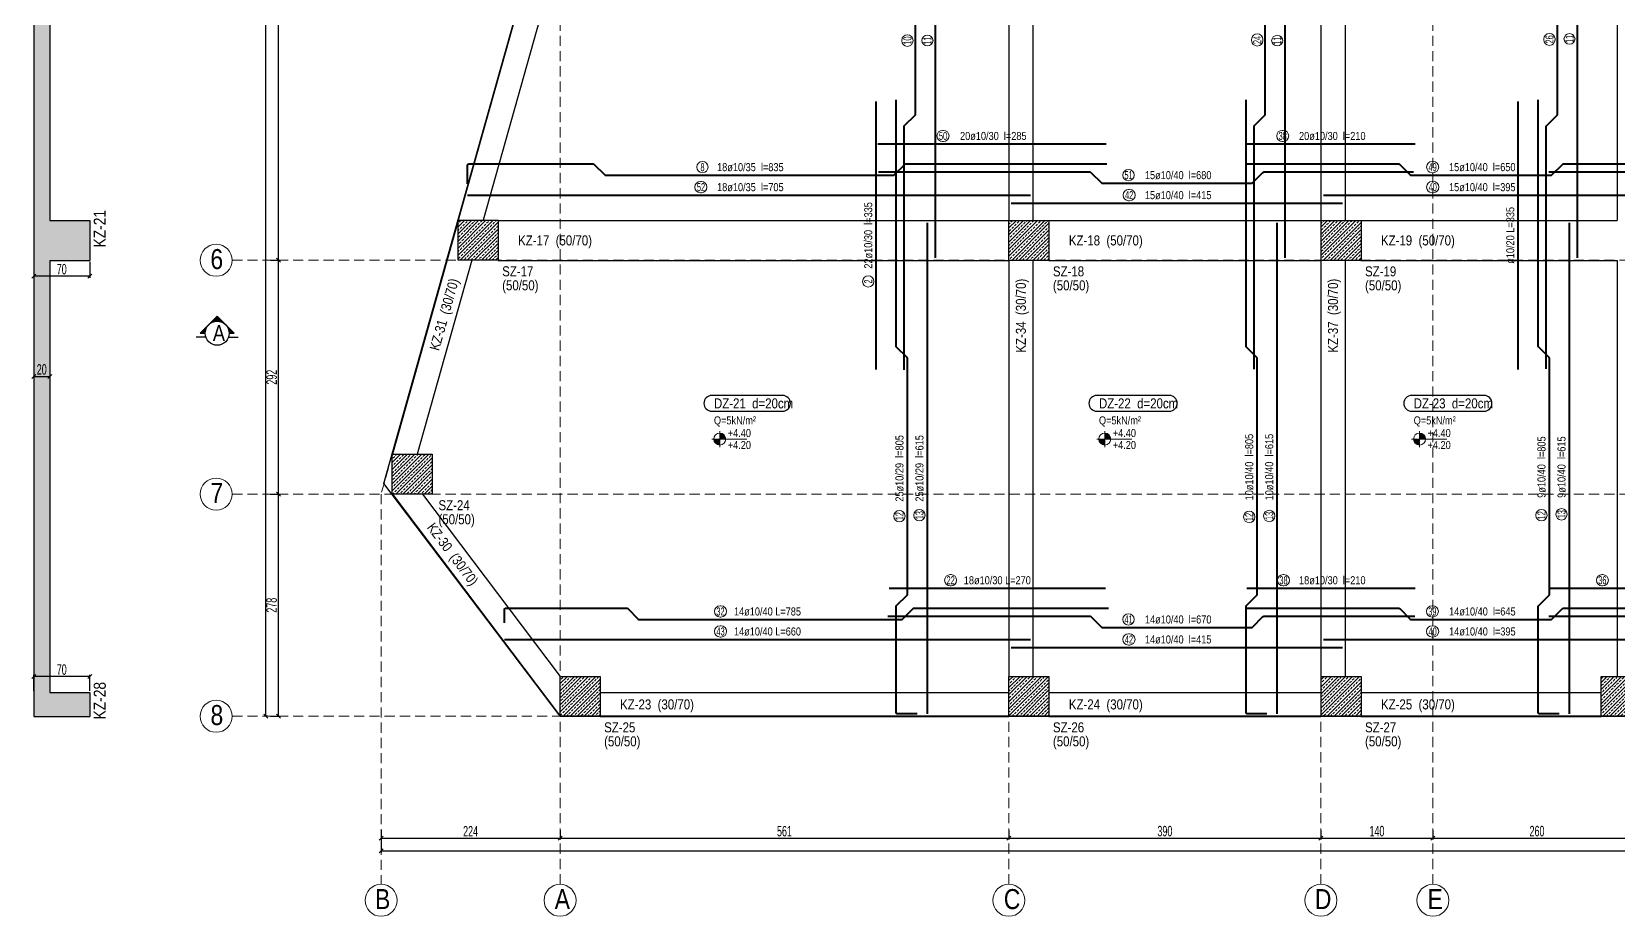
# Model space of a CAD drawing. Header units: millimetres. Extents: x 1419 to 5989, y 611 to 3292.
# Drawn here: x 1452 to 3435, y 614 to 1720 of the extents above; entities that cross this region are included whole.
import ezdxf
from ezdxf.enums import TextEntityAlignment as Align

# ---------------------------------------------------------------- set-up
doc = ezdxf.new("R2010")
doc.units = ezdxf.units.MM
doc.linetypes.add('DASHED', pattern=[19.05, 12.7, -6.35])
for name, color, linetype, lineweight in [('AKS BALONU (BEYKENT)', 7, 'Continuous', 20), ('AKS CIZGISI (BEYKENT)', 252, 'DASHED', 20), ('AKS NO (BEYKENT)', 3, 'Continuous', 20), ('AKS OLCU (BEYKENT)', 200, 'Continuous', 20), ('DONATI (BEYKENT)', 4, 'Continuous', 40), ('DONATI YAZISI (BEYKENT)', 3, 'Continuous', 20), ('DOSEME ISMI (BEYKENT)', 9, 'Continuous', 20), ('DOSEME PAFTA (BEYKENT)', 3, 'Continuous', 20), ('DOSEME SINIRI (BEYKENT)', 2, 'Continuous', 30), ('KESIT (BEYKENT)', 151, 'Continuous', 25), ('KESIT ISMI (BEYKENT)', 6, 'Continuous', 20), ('KIRIS (BEYKENT)', 2, 'Continuous', 30), ('KIRIS ISMI (BEYKENT)', 40, 'Continuous', 20), ('KOLON (BEYKENT)', 3, 'Continuous', 30), ('KOLON ISMI (BEYKENT)', 91, 'Continuous', 20), ('KOT CIZGI (BEYKENT)', 120, 'Continuous', 20), ('KOT YAZI (BEYKENT)', 7, 'Continuous', 20), ('OLCU (BEYKENT)', 14, 'Continuous', 20), ('POZ BALON (BEYKENT)', 14, 'Continuous', 20), ('POZ NO (BEYKENT)', 2, 'Continuous', 20), ('TARAMA (BEYKENT)', 252, 'Continuous', 20), ('YAZI (BEYKENT)', 140, 'Continuous', 20)]:
    doc.layers.add(name, color=color, linetype=linetype, lineweight=lineweight)
doc.styles.add('DONATI YAZISI (BEYKENT)', font='')
doc.styles.add('DSMOLC-50', font='Bahnschrift Light Condensed', dxfattribs={"width": 0.75, "height": 13})
doc.styles.add('KOT (BEYKENT)', font='')
doc.styles.add('YAZI (BEYKENT)', font='')
doc.styles.get('DONATI YAZISI (BEYKENT)').set_extended_font_data('Bahnschrift Light Condensed')
doc.styles.get('KOT (BEYKENT)').set_extended_font_data('Bahnschrift Light Condensed')
doc.styles.get('YAZI (BEYKENT)').set_extended_font_data('Bahnschrift Light Condensed')
doc.dimstyles.new('DSMOLC-50', dxfattribs={"dimtxt": 13, "dimasz": 5, "dimexe": 2, "dimexo": 2, "dimgap": 2, "dimtad": 1, "dimdec": 0, "dimzin": 12, "dimdsep": 46, "dimtxsty": 'DSMOLC-50', "dimblk": 'OBLIQUE', "dimcen": 0, "dimclrt": 7, "dimadec": 0, "dimazin": 0, "dimtfac": 1, "dimtdec": 0, "dimtix": 1, "dimtmove": 2, "dimatfit": 3, "dimfxl": 1, "dimtzin": 0, "dimarcsym": 0})
pattern_1 = [(45, (242.883, -823.3184), (-4.419417, 4.419417), []), (45, (247.302, -823.3184), (-4.419417, 4.419417), [3.125, -1.5625])]

# ---------------------------------------------------------------- blocks, each defined once
blk = doc.blocks.new('_Oblique')
at = {"color": 0, "linetype": 'ByBlock', "lineweight": -2}
blk.add_line((-0.5, -0.5), (0.5, 0.5), dxfattribs=at)
blk = doc.blocks.new('*D81')
at = {"layer": 'AKS OLCU (BEYKENT)', "color": 0, "lineweight": -2, "transparency": 16777216}
for p, q in [((1888.7, 721.8), (1888.7, 709.8)), ((2112.3, 721.8), (2112.3, 709.8)), ((1888.7, 711.8), (2112.3, 711.8))]:
    blk.add_line(p, q, dxfattribs=at)
at = {"layer": 'DEFPOINTS', "color": 0, "transparency": 16777216}
for p in [(1888.7, 723.8), (2112.3, 723.8), (2112.3, 711.8)]:
    blk.add_point(p, dxfattribs=at)
at = {"layer": 'AKS OLCU (BEYKENT)', "color": 0, "lineweight": -2, "transparency": 16777216, "xscale": 5, "yscale": 5, "zscale": 5, "rotation": 180}
blk.add_blockref('_Oblique', (1888.7, 711.8), dxfattribs=at)
at = {"layer": 'AKS OLCU (BEYKENT)', "color": 0, "lineweight": -2, "transparency": 16777216, "xscale": 5, "yscale": 5, "zscale": 5}
blk.add_blockref('_Oblique', (2112.3, 711.8), dxfattribs=at)
at = {"layer": 'AKS OLCU (BEYKENT)', "color": 7, "transparency": 16777216, "insert": (2000.5, 720.3), "char_height": 13, "attachment_point": 5, "style": 'DSMOLC-50'}
blk.add_mtext('224', dxfattribs=at)
blk = doc.blocks.new('*D82')
at = {"layer": 'AKS OLCU (BEYKENT)', "color": 0, "lineweight": -2, "transparency": 16777216}
for p, q in [((2112.3, 721.8), (2112.3, 709.8)), ((2673.1, 721.8), (2673.1, 709.8)), ((2112.3, 711.8), (2673.1, 711.8))]:
    blk.add_line(p, q, dxfattribs=at)
at = {"layer": 'DEFPOINTS', "color": 0, "transparency": 16777216}
for p in [(2112.3, 723.8), (2673.1, 723.8), (2673.1, 711.8)]:
    blk.add_point(p, dxfattribs=at)
at = {"layer": 'AKS OLCU (BEYKENT)', "color": 0, "lineweight": -2, "transparency": 16777216, "xscale": 5, "yscale": 5, "zscale": 5, "rotation": 180}
blk.add_blockref('_Oblique', (2112.3, 711.8), dxfattribs=at)
at = {"layer": 'AKS OLCU (BEYKENT)', "color": 0, "lineweight": -2, "transparency": 16777216, "xscale": 5, "yscale": 5, "zscale": 5}
blk.add_blockref('_Oblique', (2673.1, 711.8), dxfattribs=at)
at = {"layer": 'AKS OLCU (BEYKENT)', "color": 7, "transparency": 16777216, "insert": (2392.7, 720.3), "char_height": 13, "attachment_point": 5, "style": 'DSMOLC-50'}
blk.add_mtext('561', dxfattribs=at)
blk = doc.blocks.new('*D83')
at = {"layer": 'AKS OLCU (BEYKENT)', "color": 0, "lineweight": -2, "transparency": 16777216}
for p, q in [((2673.1, 721.8), (2673.1, 709.8)), ((3063.1, 721.8), (3063.1, 709.8)), ((2673.1, 711.8), (3063.1, 711.8))]:
    blk.add_line(p, q, dxfattribs=at)
at = {"layer": 'DEFPOINTS', "color": 0, "transparency": 16777216}
for p in [(2673.1, 723.8), (3063.1, 723.8), (3063.1, 711.8)]:
    blk.add_point(p, dxfattribs=at)
at = {"layer": 'AKS OLCU (BEYKENT)', "color": 0, "lineweight": -2, "transparency": 16777216, "xscale": 5, "yscale": 5, "zscale": 5, "rotation": 180}
blk.add_blockref('_Oblique', (2673.1, 711.8), dxfattribs=at)
at = {"layer": 'AKS OLCU (BEYKENT)', "color": 0, "lineweight": -2, "transparency": 16777216, "xscale": 5, "yscale": 5, "zscale": 5}
blk.add_blockref('_Oblique', (3063.1, 711.8), dxfattribs=at)
at = {"layer": 'AKS OLCU (BEYKENT)', "color": 7, "transparency": 16777216, "insert": (2868.1, 720.4), "char_height": 13, "attachment_point": 5, "style": 'DSMOLC-50'}
blk.add_mtext('390', dxfattribs=at)
blk = doc.blocks.new('*D84')
at = {"layer": 'AKS OLCU (BEYKENT)', "color": 0, "lineweight": -2, "transparency": 16777216}
for p, q in [((3063.1, 721.8), (3063.1, 709.8)), ((3203.1, 721.8), (3203.1, 709.8)), ((3063.1, 711.8), (3203.1, 711.8))]:
    blk.add_line(p, q, dxfattribs=at)
at = {"layer": 'DEFPOINTS', "color": 0, "transparency": 16777216}
for p in [(3063.1, 723.8), (3203.1, 723.8), (3203.1, 711.8)]:
    blk.add_point(p, dxfattribs=at)
at = {"layer": 'AKS OLCU (BEYKENT)', "color": 0, "lineweight": -2, "transparency": 16777216, "xscale": 5, "yscale": 5, "zscale": 5, "rotation": 180}
blk.add_blockref('_Oblique', (3063.1, 711.8), dxfattribs=at)
at = {"layer": 'AKS OLCU (BEYKENT)', "color": 0, "lineweight": -2, "transparency": 16777216, "xscale": 5, "yscale": 5, "zscale": 5}
blk.add_blockref('_Oblique', (3203.1, 711.8), dxfattribs=at)
at = {"layer": 'AKS OLCU (BEYKENT)', "color": 7, "transparency": 16777216, "insert": (3133.1, 720.4), "char_height": 13, "attachment_point": 5, "style": 'DSMOLC-50'}
blk.add_mtext('140', dxfattribs=at)
blk = doc.blocks.new('*D85')
at = {"layer": 'AKS OLCU (BEYKENT)', "color": 0, "lineweight": -2, "transparency": 16777216}
for p, q in [((3203.1, 721.8), (3203.1, 709.8)), ((3463.1, 721.8), (3463.1, 709.8)), ((3203.1, 711.8), (3463.1, 711.8))]:
    blk.add_line(p, q, dxfattribs=at)
at = {"layer": 'DEFPOINTS', "color": 0, "transparency": 16777216}
for p in [(3203.1, 723.8), (3463.1, 723.8), (3463.1, 711.8)]:
    blk.add_point(p, dxfattribs=at)
at = {"layer": 'AKS OLCU (BEYKENT)', "color": 0, "lineweight": -2, "transparency": 16777216, "xscale": 5, "yscale": 5, "zscale": 5, "rotation": 180}
blk.add_blockref('_Oblique', (3203.1, 711.8), dxfattribs=at)
at = {"layer": 'AKS OLCU (BEYKENT)', "color": 0, "lineweight": -2, "transparency": 16777216, "xscale": 5, "yscale": 5, "zscale": 5}
blk.add_blockref('_Oblique', (3463.1, 711.8), dxfattribs=at)
at = {"layer": 'AKS OLCU (BEYKENT)', "color": 7, "transparency": 16777216, "insert": (3333.1, 720.4), "char_height": 13, "attachment_point": 5, "style": 'DSMOLC-50'}
blk.add_mtext('260', dxfattribs=at)
blk = doc.blocks.new('*D91')
at = {"layer": 'AKS OLCU (BEYKENT)', "color": 0, "lineweight": -2, "transparency": 16777216}
for p, q in [((1888.7, 721.8), (1888.7, 693.8)), ((5373.2, 721.8), (5373.2, 693.8)), ((1888.7, 695.8), (5373.2, 695.8))]:
    blk.add_line(p, q, dxfattribs=at)
at = {"layer": 'DEFPOINTS', "color": 0, "transparency": 16777216}
for p in [(1888.7, 723.8), (5373.2, 723.8), (5373.2, 695.8)]:
    blk.add_point(p, dxfattribs=at)
at = {"layer": 'AKS OLCU (BEYKENT)', "color": 0, "lineweight": -2, "transparency": 16777216, "xscale": 5, "yscale": 5, "zscale": 5, "rotation": 180}
blk.add_blockref('_Oblique', (1888.7, 695.8), dxfattribs=at)
at = {"layer": 'AKS OLCU (BEYKENT)', "color": 0, "lineweight": -2, "transparency": 16777216, "xscale": 5, "yscale": 5, "zscale": 5}
blk.add_blockref('_Oblique', (5373.2, 695.8), dxfattribs=at)
at = {"layer": 'AKS OLCU (BEYKENT)', "color": 7, "transparency": 16777216, "insert": (3630.9, 704.4), "char_height": 13, "attachment_point": 5, "style": 'DSMOLC-50'}
blk.add_mtext('3485', dxfattribs=at)
blk = doc.blocks.new('*D92')
at = {"layer": 'AKS OLCU (BEYKENT)', "color": 0, "lineweight": -2, "transparency": 16777216}
for p, q in [((1750.6, 1141.7), (1762.6, 1141.7)), ((1760.6, 864), (1760.6, 1141.7)), ((1750.6, 864), (1762.6, 864))]:
    blk.add_line(p, q, dxfattribs=at)
at = {"layer": 'DEFPOINTS', "color": 0, "transparency": 16777216}
for p in [(1748.6, 1141.7), (1760.6, 1141.7), (1748.6, 864)]:
    blk.add_point(p, dxfattribs=at)
at = {"layer": 'AKS OLCU (BEYKENT)', "color": 0, "lineweight": -2, "transparency": 16777216, "xscale": 5, "yscale": 5, "zscale": 5}
for p, rotation in [((1760.6, 1141.7), 90), ((1760.6, 864), 270)]:
    blk.add_blockref('_Oblique', p, dxfattribs=dict(at, rotation=rotation))
at = {"layer": 'AKS OLCU (BEYKENT)', "color": 7, "transparency": 16777216, "insert": (1751.9, 1002.8), "char_height": 13, "attachment_point": 5, "rotation": 90, "style": 'DSMOLC-50'}
blk.add_mtext('278', dxfattribs=at)
blk = doc.blocks.new('*D93')
at = {"layer": 'AKS OLCU (BEYKENT)', "color": 0, "lineweight": -2, "transparency": 16777216}
for p, q in [((1750.6, 1433.9), (1762.6, 1433.9)), ((1760.6, 1141.7), (1760.6, 1433.9)), ((1750.6, 1141.7), (1762.6, 1141.7))]:
    blk.add_line(p, q, dxfattribs=at)
at = {"layer": 'DEFPOINTS', "color": 0, "transparency": 16777216}
for p in [(1748.6, 1433.9), (1760.6, 1433.9), (1748.6, 1141.7)]:
    blk.add_point(p, dxfattribs=at)
at = {"layer": 'AKS OLCU (BEYKENT)', "color": 0, "lineweight": -2, "transparency": 16777216, "xscale": 5, "yscale": 5, "zscale": 5}
for p, rotation in [((1760.6, 1433.9), 90), ((1760.6, 1141.7), 270)]:
    blk.add_blockref('_Oblique', p, dxfattribs=dict(at, rotation=rotation))
at = {"layer": 'AKS OLCU (BEYKENT)', "color": 7, "transparency": 16777216, "insert": (1752, 1287.8), "char_height": 13, "attachment_point": 5, "rotation": 90, "style": 'DSMOLC-50'}
blk.add_mtext('292', dxfattribs=at)
blk = doc.blocks.new('*D94')
at = {"layer": 'AKS OLCU (BEYKENT)', "color": 0, "lineweight": -2, "transparency": 16777216}
for p, q in [((1750.6, 2073.8), (1762.6, 2073.8)), ((1760.6, 1433.9), (1760.6, 2073.8)), ((1750.6, 1433.9), (1762.6, 1433.9))]:
    blk.add_line(p, q, dxfattribs=at)
at = {"layer": 'DEFPOINTS', "color": 0, "transparency": 16777216}
for p in [(1748.6, 2073.8), (1760.6, 2073.8), (1748.6, 1433.9)]:
    blk.add_point(p, dxfattribs=at)
at = {"layer": 'AKS OLCU (BEYKENT)', "color": 0, "lineweight": -2, "transparency": 16777216, "xscale": 5, "yscale": 5, "zscale": 5}
for p, rotation in [((1760.6, 2073.8), 90), ((1760.6, 1433.9), 270)]:
    blk.add_blockref('_Oblique', p, dxfattribs=dict(at, rotation=rotation))
at = {"layer": 'AKS OLCU (BEYKENT)', "color": 7, "transparency": 16777216, "insert": (1751.9, 1753.9), "char_height": 13, "attachment_point": 5, "rotation": 90, "style": 'DSMOLC-50'}
blk.add_mtext('640', dxfattribs=at)
blk = doc.blocks.new('*D99')
at = {"layer": 'AKS OLCU (BEYKENT)', "color": 0, "lineweight": -2, "transparency": 16777216}
for p, q in [((1746.6, 2773.6), (1742.6, 2773.6)), ((1744.6, 864), (1744.6, 2773.6)), ((1746.6, 864), (1742.6, 864))]:
    blk.add_line(p, q, dxfattribs=at)
at = {"layer": 'DEFPOINTS', "color": 0, "transparency": 16777216}
for p in [(1744.6, 2773.6), (1748.6, 2773.6), (1748.6, 864)]:
    blk.add_point(p, dxfattribs=at)
at = {"layer": 'AKS OLCU (BEYKENT)', "color": 0, "lineweight": -2, "transparency": 16777216, "xscale": 5, "yscale": 5, "zscale": 5}
for p, rotation in [((1744.6, 2773.6), 90), ((1744.6, 864), 270)]:
    blk.add_blockref('_Oblique', p, dxfattribs=dict(at, rotation=rotation))
at = {"layer": 'AKS OLCU (BEYKENT)', "color": 7, "transparency": 16777216, "insert": (1735.9, 1818.8), "char_height": 13, "attachment_point": 5, "rotation": 90, "style": 'DSMOLC-50'}
blk.add_mtext('1910', dxfattribs=at)
blk = doc.blocks.new('*D107')
at = {"layer": 'DEFPOINTS', "color": 0, "transparency": 16777216}
for p in [(1454.6, 1433.8), (1524.6, 1433.8), (1454.6, 1414)]:
    blk.add_point(p, dxfattribs=at)
at = {"layer": 'OLCU (BEYKENT)', "color": 0, "lineweight": -2, "transparency": 16777216}
for p, q in [((1454.6, 1431.8), (1454.6, 1412)), ((1524.6, 1431.8), (1524.6, 1412)), ((1524.6, 1414), (1454.6, 1414))]:
    blk.add_line(p, q, dxfattribs=at)
at = {"layer": 'OLCU (BEYKENT)', "color": 0, "lineweight": -2, "transparency": 16777216, "xscale": 5, "yscale": 5, "zscale": 5, "rotation": 180}
blk.add_blockref('_Oblique', (1454.6, 1414), dxfattribs=at)
at = {"layer": 'OLCU (BEYKENT)', "color": 0, "lineweight": -2, "transparency": 16777216, "xscale": 5, "yscale": 5, "zscale": 5}
blk.add_blockref('_Oblique', (1524.6, 1414), dxfattribs=at)
at = {"layer": 'OLCU (BEYKENT)', "color": 7, "lineweight": -3, "transparency": 16777216, "insert": (1489.6, 1422.7), "char_height": 13, "attachment_point": 5, "style": 'DSMOLC-50'}
blk.add_mtext('70', dxfattribs=at)
blk = doc.blocks.new('*D108')
at = {"layer": 'DEFPOINTS', "color": 0, "transparency": 16777216}
for p in [(1454.6, 1308.3), (1474.6, 1308.3), (1474.6, 1288.8)]:
    blk.add_point(p, dxfattribs=at)
at = {"layer": 'OLCU (BEYKENT)', "color": 0, "lineweight": -2, "transparency": 16777216}
for p, q in [((1454.6, 1306.3), (1454.6, 1286.8)), ((1454.6, 1288.8), (1474.6, 1288.8)), ((1474.6, 1306.3), (1474.6, 1286.8))]:
    blk.add_line(p, q, dxfattribs=at)
at = {"layer": 'OLCU (BEYKENT)', "color": 0, "lineweight": -2, "transparency": 16777216, "xscale": 5, "yscale": 5, "zscale": 5, "rotation": 180}
blk.add_blockref('_Oblique', (1454.6, 1288.8), dxfattribs=at)
at = {"layer": 'OLCU (BEYKENT)', "color": 0, "lineweight": -2, "transparency": 16777216, "xscale": 5, "yscale": 5, "zscale": 5}
blk.add_blockref('_Oblique', (1474.6, 1288.8), dxfattribs=at)
at = {"layer": 'OLCU (BEYKENT)', "color": 7, "lineweight": -3, "transparency": 16777216, "insert": (1464.6, 1297.4), "char_height": 13, "attachment_point": 5, "style": 'DSMOLC-50'}
blk.add_mtext('20', dxfattribs=at)
blk = doc.blocks.new('*D109')
at = {"layer": 'DEFPOINTS', "color": 0, "transparency": 16777216}
for p in [(1454.6, 913.6), (1454.6, 893.9), (1524.6, 893.9)]:
    blk.add_point(p, dxfattribs=at)
at = {"layer": 'OLCU (BEYKENT)', "color": 0, "lineweight": -2, "transparency": 16777216}
for p, q in [((1454.6, 895.9), (1454.6, 915.6)), ((1524.6, 913.6), (1454.6, 913.6)), ((1524.6, 895.9), (1524.6, 915.6))]:
    blk.add_line(p, q, dxfattribs=at)
at = {"layer": 'OLCU (BEYKENT)', "color": 0, "lineweight": -2, "transparency": 16777216, "xscale": 5, "yscale": 5, "zscale": 5, "rotation": 180}
blk.add_blockref('_Oblique', (1454.6, 913.6), dxfattribs=at)
at = {"layer": 'OLCU (BEYKENT)', "color": 0, "lineweight": -2, "transparency": 16777216, "xscale": 5, "yscale": 5, "zscale": 5}
blk.add_blockref('_Oblique', (1524.6, 913.6), dxfattribs=at)
at = {"layer": 'OLCU (BEYKENT)', "color": 7, "lineweight": -3, "transparency": 16777216, "insert": (1489.6, 922.3), "char_height": 13, "attachment_point": 5, "style": 'DSMOLC-50'}
blk.add_mtext('70', dxfattribs=at)

msp = doc.modelspace()

# ---------------------------------------------------------------- hatches: boundary and pattern name
at = {"layer": 'KESIT (BEYKENT)', "lineweight": -3}
h = msp.add_hatch(color=256, dxfattribs=at)
h.dxf.hatch_style = 1
h.paths.add_polyline_path([(1668.9, 1342.7, -0.198912), (1673.3, 1353.3), (1662.7, 1342.7)])
h = msp.add_hatch(color=256, dxfattribs=at)
h.dxf.hatch_style = 1
h.paths.add_polyline_path([(1694.5, 1353.3), (1683.9, 1364), (1673.3, 1353.3, -0.198912), (1683.9, 1357.7, -0.198912)])
h = msp.add_hatch(color=256, dxfattribs=at)
h.dxf.hatch_style = 1
h.paths.add_polyline_path([(1705.1, 1342.7), (1694.5, 1353.3, -0.198912), (1698.9, 1342.7)])
at = {"layer": 'KOT CIZGI (BEYKENT)'}
h = msp.add_hatch(color=256, dxfattribs=at)
h.dxf.hatch_style = 1
h.paths.add_polyline_path([(2311.9, 1210.5), (2304.4, 1210.5, 0.414214), (2311.9, 1203)])
h = msp.add_hatch(color=256, dxfattribs=at)
h.dxf.hatch_style = 1
h.paths.add_polyline_path([(2311.9, 1218), (2311.9, 1210.5), (2319.4, 1210.5, 0.414214)])
h = msp.add_hatch(color=256, dxfattribs=at)
h.dxf.hatch_style = 1
h.paths.add_polyline_path([(2793, 1210.5), (2785.5, 1210.5, 0.414214), (2793, 1203)])
h = msp.add_hatch(color=256, dxfattribs=at)
h.dxf.hatch_style = 1
h.paths.add_polyline_path([(2793, 1218), (2793, 1210.5), (2800.5, 1210.5, 0.414214)])
h = msp.add_hatch(color=256, dxfattribs=at)
h.dxf.hatch_style = 1
h.paths.add_polyline_path([(3186.3, 1210.5), (3178.8, 1210.5, 0.414214), (3186.3, 1203)])
h = msp.add_hatch(color=256, dxfattribs=at)
h.dxf.hatch_style = 1
h.paths.add_polyline_path([(3186.3, 1218), (3186.3, 1210.5), (3193.8, 1210.5, 0.414214)])
at = {"layer": 'TARAMA (BEYKENT)', "lineweight": -3}
h = msp.add_hatch(dxfattribs=at)
h.set_pattern_fill('ANSI33', color=256)
h.set_pattern_definition([(45, (292.076, -823.3184), (-4.490128, 4.490128), []), (45, (296.566, -823.3184), (-4.490128, 4.490128), [3.175, -1.5875])])
h.paths.add_polyline_path([(1524.6, 893.9), (1474.6, 893.9), (1474.6, 1433.8), (1524.6, 1433.8), (1524.6, 1483.8), (1474.6, 1483.8), (1474.6, 2073.8), (1524.6, 2073.8), (1524.6, 2103.8), (1474.6, 2103.8), (1474.6, 2743.5), (1524.6, 2743.5), (1524.6, 2773.5), (1454.6, 2773.5), (1454.6, 2073.8), (1454.6, 1483.8), (1454.6, 863.9), (1524.6, 863.9)])
at = {"layer": 'TARAMA (BEYKENT)'}
h = msp.add_hatch(dxfattribs=at)
h.set_pattern_fill('ANSI33', color=256, style=0, pattern_type=0)
h.set_pattern_definition(pattern_1)
h.paths.add_polyline_path([(1985, 1483.9), (2035, 1483.9), (2035, 1433.9), (1985, 1433.9)], flags=0)
h = msp.add_hatch(dxfattribs=at)
h.set_pattern_fill('ANSI33', color=256, style=0, pattern_type=0)
h.set_pattern_definition(pattern_1)
h.paths.add_polyline_path([(2673.2, 1483.8), (2723.2, 1483.8), (2723.2, 1433.8), (2673.2, 1433.8)], flags=0)
h = msp.add_hatch(dxfattribs=at)
h.set_pattern_fill('ANSI33', color=256, style=0, pattern_type=0)
h.set_pattern_definition(pattern_1)
h.paths.add_polyline_path([(3063.2, 1483.8), (3113.2, 1483.8), (3113.2, 1433.8), (3063.2, 1433.8)], flags=0)
h = msp.add_hatch(dxfattribs=at)
h.set_pattern_fill('ANSI33', color=256, style=0, pattern_type=0)
h.set_pattern_definition(pattern_1)
h.paths.add_polyline_path([(1902.7, 1191.5), (1952.7, 1191.5), (1952.7, 1141.5), (1902.7, 1141.5)], flags=0)
h = msp.add_hatch(dxfattribs=at)
h.set_pattern_fill('ANSI33', color=256, style=0, pattern_type=0)
h.set_pattern_definition(pattern_1)
h.paths.add_polyline_path([(2112.4, 913.9), (2162.4, 913.9), (2162.4, 863.9), (2112.4, 863.9)], flags=0)
h = msp.add_hatch(dxfattribs=at)
h.set_pattern_fill('ANSI33', color=256, style=0, pattern_type=0)
h.set_pattern_definition(pattern_1)
h.paths.add_polyline_path([(2673.2, 913.9), (2723.2, 913.9), (2723.2, 863.9), (2673.2, 863.9)], flags=0)
h = msp.add_hatch(dxfattribs=at)
h.set_pattern_fill('ANSI33', color=256, style=0, pattern_type=0)
h.set_pattern_definition(pattern_1)
h.paths.add_polyline_path([(3063.2, 913.9), (3113.2, 913.9), (3113.2, 863.9), (3063.2, 863.9)], flags=0)
h = msp.add_hatch(dxfattribs=at)
h.set_pattern_fill('ANSI33', color=256, style=0, pattern_type=0)
h.set_pattern_definition(pattern_1)
h.paths.add_polyline_path([(3413.2, 913.9), (3463.2, 913.9), (3463.2, 863.9), (3413.2, 863.9)], flags=0)

# ---------------------------------------------------------------- linework, layer by layer
at = {"layer": 'AKS BALONU (BEYKENT)'}
for centre in [(1682.6, 1433.9), (1682.6, 1141.7), (1682.6, 864), (1888.7, 634), (2112.3, 634), (2673.1, 634), (3063.1, 634), (3203.1, 634)]:
    msp.add_circle(centre, 20, dxfattribs=at)
at = {"layer": 'AKS CIZGISI (BEYKENT)'}
for p, q in [((2112.3, 654), (2112.3, 3023.6)), ((2673.1, 654), (2673.1, 3023.6)), ((3063.1, 654), (3063.1, 3023.6)), ((3203.1, 654), (3203.1, 3023.6)), ((1702.6, 1433.9), (5909.1, 1433.9)), ((1702.6, 1141.7), (5909.1, 1141.7)), ((1702.6, 864), (5909.1, 864))]:
    msp.add_line(p, q, dxfattribs=at)
msp.add_lwpolyline([(2336.3, 3023.6), (2336.3, 2733.3), (1888.7, 1141.8), (1888.7, 654)], dxfattribs=at)
at = {"layer": 'DONATI (BEYKENT)'}
for points in [[(2542.4, 1297.1), (2542.4, 1601.2, -0.198912), (2542.8, 1602.2), (2556, 1615.3, 0.198912), (2556.4, 1616.4), (2556.4, 1941.2, 0.198912), (2556, 1942.2), (2542.8, 1955.3, -0.198912), (2542.4, 1956.4), (2542.4, 2255.5)], [(2979.5, 1297.7), (2979.5, 1601.2, -0.198912), (2979.9, 1602.2), (2993, 1615.3, 0.198912), (2993.5, 1616.4), (2993.5, 1941.2, 0.198912), (2993, 1942.2), (2979.9, 1955.3, -0.198912), (2979.5, 1956.4), (2979.5, 2196.1)], [(3344.7, 1298.4), (3344.7, 1601.2, -0.198912), (3345.2, 1602.2), (3358.3, 1615.3, 0.198912), (3358.7, 1616.4), (3358.7, 1941.2, 0.198912), (3358.3, 1942.2), (3345.2, 1955.3, -0.198912), (3344.7, 1956.4), (3344.7, 2099.3, -0.414214), (3346.2, 2100.8), (3370.7, 2100.8)], [(2558.4, 866.9), (2533.9, 866.9, -0.414214), (2532.4, 868.4), (2532.4, 1001.3, -0.198912), (2532.8, 1002.3), (2546, 1015.4, 0.198912), (2546.4, 1016.5), (2546.4, 1311.2, 0.198912), (2546, 1312.2), (2532.8, 1325.4, -0.198912), (2532.4, 1326.4), (2532.4, 1634.3)], [(2995.5, 866.9), (2971, 866.9, -0.414214), (2969.5, 868.4), (2969.5, 1001.3, -0.198912), (2969.9, 1002.3), (2983, 1015.4, 0.198912), (2983.5, 1016.5), (2983.5, 1311.2, 0.198912), (2983, 1312.2), (2969.9, 1325.4, -0.198912), (2969.5, 1326.4), (2969.5, 1634.3)], [(3360.7, 866.9), (3336.2, 866.9, -0.414214), (3334.7, 868.4), (3334.7, 1001.3, -0.198912), (3335.2, 1002.3), (3348.3, 1015.4, 0.198912), (3348.7, 1016.5), (3348.7, 1311.2, 0.198912), (3348.3, 1312.2), (3335.2, 1325.4, -0.198912), (3334.7, 1326.4), (3334.7, 1634.3)], [(1996.8, 1529.4), (1996.8, 1552.8, -0.414214), (1998.3, 1554.3), (2154, 1554.3, -0.198912), (2155.1, 1553.8), (2168.2, 1540.7, 0.198912), (2169.3, 1540.3), (2528.9, 1540.3, 0.198912), (2529.9, 1540.7), (2543, 1553.8, -0.198912), (2544.1, 1554.3), (2795.4, 1554.3)], [(2970.8, 1554.3), (3160.6, 1554.3, -0.198912), (3161.6, 1553.8), (3174.8, 1540.7, 0.198912), (3175.8, 1540.3), (3350.6, 1540.3, 0.198912), (3351.6, 1540.7), (3364.8, 1553.8, -0.198912), (3365.8, 1554.3), (3604.2, 1554.3)], [(2510.4, 1544.3), (2774.6, 1544.3, -0.198912), (2775.6, 1543.8), (2788.7, 1530.7, 0.198912), (2789.8, 1530.3), (2976.5, 1530.3, 0.198912), (2977.6, 1530.7), (2990.7, 1543.8, -0.198912), (2991.7, 1544.3), (3178.8, 1544.3)], [(3347.7, 1544.3), (3573.5, 1544.3, -0.198912), (3574.6, 1543.8), (3587.7, 1530.7, 0.198912), (3588.8, 1530.3), (3892.5, 1530.3, 0.198912), (3893.6, 1530.7), (3906.7, 1543.8, -0.198912), (3907.7, 1544.3), (4126.1, 1544.3)], [(2042.8, 980.6), (2042.8, 997.5, -0.414214), (2044.3, 999), (2195.9, 999, -0.198912), (2197, 998.6), (2210.1, 985.5, 0.198912), (2211.2, 985), (2539.3, 985, 0.198912), (2540.4, 985.5), (2553.5, 998.6, -0.198912), (2554.6, 999), (2797.8, 999)], [(2970.8, 999), (3160.6, 999, -0.198912), (3161.6, 998.6), (3174.8, 985.5, 0.198912), (3175.8, 985), (3350.6, 985, 0.198912), (3351.6, 985.5), (3364.8, 998.6, -0.198912), (3365.8, 999), (3604.3, 999)], [(2522, 989), (2774.5, 989, -0.198912), (2775.6, 988.6), (2788.7, 975.5, 0.198912), (2789.8, 975), (2976.5, 975, 0.198912), (2977.5, 975.5), (2990.7, 988.6, -0.198912), (2991.7, 989), (3180.4, 989)], [(3347.7, 989), (3573.6, 989, -0.198912), (3574.7, 988.6), (3587.8, 975.5, 0.198912), (3588.9, 975), (3892.5, 975, 0.198912), (3893.6, 975.5), (3906.7, 988.6, -0.198912), (3907.7, 989), (4126.1, 989)]]:
    msp.add_lwpolyline(points, format="xyb", dxfattribs=at)
for points in [[(2581.4, 1436.8), (2581.4, 2100.8)], [(3018.5, 1436.8), (3018.5, 2100.8)], [(3383.7, 1436.8), (3383.7, 2100.8)], [(2507.4, 1297.5), (2507.4, 1632.5)], [(3309.7, 1297.5), (3309.7, 1632.5)], [(2509.6, 1579.3), (2794.6, 1579.3)], [(2970.7, 1579.3), (3180.7, 1579.3)], [(1996.8, 1515.3), (2700.2, 1515.3)], [(3066.1, 1515.3), (3460.2, 1515.3)], [(2676.1, 1505.3), (3090.2, 1505.3)], [(2571.4, 866.9), (2571.4, 1480.8)], [(3008.5, 866.9), (3008.5, 1480.8)], [(3373.7, 866.9), (3373.7, 1480.8)], [(2523.7, 1024), (2793.7, 1024)], [(2970.7, 1024), (3180.7, 1024)], [(3347.6, 1024), (3602.6, 1024)], [(2042.8, 960), (2700.2, 960)], [(3066.1, 960), (3460.3, 960)], [(2676.1, 950), (3090.2, 950)]]:
    msp.add_lwpolyline(points, dxfattribs=at)
at = {"layer": 'DOSEME PAFTA (BEYKENT)', "lineweight": -3}
for points in [[(2301.9, 1245.2), (2390.3, 1245.2, 1), (2390.3, 1264.9), (2301.9, 1264.9, 1)], [(2783, 1245.2), (2873.7, 1245.2, 1), (2873.7, 1264.9), (2783, 1264.9, 1)], [(3176.4, 1245.2), (3267, 1245.2, 1), (3267, 1264.9), (3176.4, 1264.9, 1)]]:
    msp.add_lwpolyline(points, format="xyb", close=True, dxfattribs=at)
at = {"layer": 'DOSEME SINIRI (BEYKENT)'}
for p, q in [((1454.6, 2073.8), (1454.6, 1483.8)), ((1474.6, 2073.8), (1474.6, 1483.8)), ((1454.6, 1483.8), (1454.6, 863.9)), ((1474.6, 1483.8), (1524.6, 1483.8)), ((1524.6, 1483.8), (1524.6, 1433.8)), ((1474.6, 1433.8), (1524.6, 1433.8)), ((1474.6, 1433.8), (1474.6, 893.9)), ((1474.6, 893.9), (1524.6, 893.9)), ((1524.6, 893.9), (1524.6, 863.9)), ((1454.6, 863.9), (1524.6, 863.9))]:
    msp.add_line(p, q, dxfattribs=at)
msp.add_lwpolyline([(2347.7, 2773.7), (5710.1, 2773.8), (5373.1, 864), (2112.3, 864), (1892.3, 1154.8)], close=True, dxfattribs=at)
at = {"layer": 'KESIT (BEYKENT)', "lineweight": -3, "flags": 128}
for points in [[(1698.9, 1342.7), (1705.1, 1342.7), (1683.9, 1364), (1662.7, 1342.7), (1668.9, 1342.7)], [(1669.7, 1337.7), (1657.7, 1337.7)], [(1698, 1337.7), (1710.1, 1337.7)]]:
    msp.add_lwpolyline(points, dxfattribs=at)
at = {"layer": 'KESIT (BEYKENT)', "lineweight": -3}
msp.add_circle((1683.9, 1342.7), 15, dxfattribs=at)
at = {"layer": 'KIRIS (BEYKENT)'}
for p, q in [((2164.9, 2123.3), (1985, 1483.9)), ((2182.2, 2073.9), (2016.2, 1483.9)), ((2673.1, 2073.7), (2673.1, 1483.7)), ((2703.2, 2073.7), (2703.2, 1483.7)), ((3063.2, 2073.8), (3063.1, 1483.7)), ((3093.2, 2073.8), (3093.2, 1483.7)), ((3433.3, 2073.7), (3433.2, 1483.8)), ((1984.9, 1483.3), (1902.8, 1191.4)), ((2034.9, 1483.8), (2673.1, 1483.8)), ((2723.1, 1483.8), (3063.1, 1483.8)), ((3113.1, 1483.8), (3433.2, 1483.8)), ((2002.1, 1433.9), (1933.9, 1191.4)), ((2034.9, 1433.8), (2673.1, 1433.8)), ((2673.1, 1433.7), (2673.1, 913.8)), ((2703.2, 1433.7), (2703.2, 913.8)), ((2723.1, 1433.8), (3063.1, 1433.8)), ((3063.1, 1433.7), (3063.1, 913.8)), ((3093.2, 1433.7), (3093.2, 913.8)), ((3113.1, 1433.8), (3433.2, 1433.8)), ((3433.2, 1433.8), (3433.2, 913.8)), ((1902.8, 1141.4), (2112.3, 864)), ((1940.4, 1141.4), (2112.3, 913.8)), ((2162.3, 893.9), (2673.1, 893.9)), ((2723.1, 893.9), (3063.1, 893.9)), ((3113.1, 893.9), (3413.3, 893.9)), ((2162.3, 863.9), (2673.1, 863.9)), ((2723.1, 863.9), (3063.1, 863.9)), ((3113.1, 863.9), (3413.3, 863.9))]:
    msp.add_line(p, q, dxfattribs=at)
at = {"layer": 'KOLON (BEYKENT)'}
for points in [[(1985, 1483.9), (2035, 1483.9), (2035, 1433.9), (1985, 1433.9)], [(2673.2, 1483.8), (2723.2, 1483.8), (2723.2, 1433.8), (2673.2, 1433.8)], [(3063.2, 1483.8), (3113.2, 1483.8), (3113.2, 1433.8), (3063.2, 1433.8)], [(1902.7, 1191.5), (1952.7, 1191.5), (1952.7, 1141.5), (1902.7, 1141.5)], [(2112.4, 913.9), (2162.4, 913.9), (2162.4, 863.9), (2112.4, 863.9)], [(2673.2, 913.9), (2723.2, 913.9), (2723.2, 863.9), (2673.2, 863.9)], [(3063.2, 913.9), (3113.2, 913.9), (3113.2, 863.9), (3063.2, 863.9)], [(3413.2, 913.9), (3463.2, 913.9), (3463.2, 863.9), (3413.2, 863.9)]]:
    msp.add_lwpolyline(points, close=True, dxfattribs=at)
at = {"layer": 'KOT CIZGI (BEYKENT)'}
for p, q in [((2301.9, 1210.5), (2345.9, 1210.5)), ((2311.9, 1220.5), (2311.9, 1200.5)), ((2783, 1210.5), (2827, 1210.5)), ((2793, 1220.5), (2793, 1200.5)), ((3176.3, 1210.5), (3220.4, 1210.5)), ((3186.3, 1220.5), (3186.3, 1200.5))]:
    msp.add_line(p, q, dxfattribs=at)
for centre in [(2311.9, 1210.5), (2793, 1210.5), (3186.3, 1210.5)]:
    msp.add_circle(centre, 7.5, dxfattribs=at)
at = {"layer": 'POZ BALON (BEYKENT)'}
for p, q in [((2539.4, 1708.3), (2539.4, 1708.7)), ((2553.4, 1708.3), (2553.4, 1708.7)), ((2564.4, 1708.9), (2564.4, 1708.2)), ((2578.4, 1708.9), (2578.4, 1708.2)), ((2976.5, 1708.6), (2976.5, 1709.9)), ((2990.5, 1708.6), (2990.5, 1709.9)), ((3001.5, 1708.8), (3001.5, 1708.1)), ((3015.5, 1708.8), (3015.5, 1708.1)), ((3341.7, 1709.5), (3341.7, 1710.5)), ((3355.7, 1709.5), (3355.7, 1710.5)), ((3366.7, 1710.9), (3366.7, 1710.2)), ((3380.7, 1710.9), (3380.7, 1710.2)), ((2590.3, 1596.3), (2591.4, 1596.3)), ((3014.8, 1596.3), (3015.9, 1596.3)), ((2590.3, 1582.3), (2591.4, 1582.3)), ((3014.8, 1582.3), (3015.9, 1582.3)), ((2822.6, 1547.3), (2822.7, 1547.3)), ((3202.1, 1557.3), (3203.3, 1557.3)), ((2287.8, 1532.3), (2288.9, 1532.3)), ((2822.6, 1533.3), (2822.7, 1533.3)), ((3202.1, 1543.3), (3203.3, 1543.3)), ((3202.1, 1532.3), (3203.5, 1532.3)), ((2287.8, 1518.3), (2288.9, 1518.3)), ((2822.8, 1522.3), (2824, 1522.3)), ((2822.8, 1508.3), (2824, 1508.3)), ((3202.1, 1518.3), (3203.5, 1518.3)), ((2529.4, 1114), (2529.4, 1114.2)), ((2543.4, 1114), (2543.4, 1114.2)), ((2554.4, 1115.2), (2554.4, 1115.5)), ((2568.4, 1115.2), (2568.4, 1115.5)), ((2966.5, 1113), (2966.5, 1113.3)), ((2980.5, 1113), (2980.5, 1113.3)), ((2991.5, 1114.2), (2991.5, 1114.5)), ((3005.5, 1114.2), (3005.5, 1114.5)), ((3331.7, 1115.1), (3331.7, 1115.4)), ((3345.7, 1115.1), (3345.7, 1115.4)), ((3356.7, 1116.3), (3356.7, 1116.6)), ((3370.7, 1116.3), (3370.7, 1116.6)), ((2599.9, 1041), (2600.9, 1041)), ((3015.7, 1041), (3016.9, 1041)), ((3414.3, 1041), (3415.3, 1041)), ((2599.9, 1027), (2600.9, 1027)), ((3015.7, 1027), (3016.9, 1027)), ((3414.3, 1027), (3415.3, 1027)), ((2312.2, 1002), (2313.3, 1002)), ((2822.6, 992), (2822.8, 992)), ((3201.9, 1002), (3202.9, 1002)), ((2312.2, 988), (2313.3, 988)), ((2312.3, 977), (2313.5, 977)), ((2822.6, 978), (2822.8, 978)), ((3201.9, 988), (3202.9, 988)), ((3202, 977), (3203.3, 977)), ((2312.3, 963), (2313.5, 963)), ((2822.6, 967), (2823.8, 967)), ((2822.6, 953), (2823.8, 953)), ((3202, 963), (3203.3, 963))]:
    msp.add_line(p, q, dxfattribs=at)
for centre in [(2290.3, 1550.3), (2497.4, 1407.4)]:
    msp.add_circle(centre, 7, dxfattribs=at)
for centre, start, end in [((2546.4, 1708.7), 0, 180), ((2546.4, 1708.3), 180, 0), ((2571.4, 1708.2), 0, 180), ((2571.4, 1708.9), 180, 0), ((2983.5, 1709.9), 0, 180), ((2983.5, 1708.6), 180, 0), ((3008.5, 1708.1), 0, 180), ((3008.5, 1708.8), 180, 0), ((3348.7, 1710.5), 0, 180), ((3348.7, 1709.5), 180, 0), ((3373.7, 1710.2), 0, 180), ((3373.7, 1710.9), 180, 0), ((2590.3, 1589.3), 90, 270), ((2591.4, 1589.3), 270, 90), ((3014.8, 1589.3), 90, 270), ((3015.9, 1589.3), 270, 90), ((2822.6, 1540.3), 90, 270), ((2822.7, 1540.3), 270, 90), ((3202.1, 1550.3), 90, 270), ((3203.3, 1550.3), 270, 90), ((2287.8, 1525.3), 90, 270), ((2288.9, 1525.3), 270, 90), ((3202.1, 1525.3), 90, 270), ((3203.5, 1525.3), 270, 90), ((2822.8, 1515.3), 90, 270), ((2824, 1515.3), 270, 90), ((2536.4, 1114.2), 0, 180), ((2536.4, 1114), 180, 0), ((2561.4, 1115.5), 0, 180), ((2561.4, 1115.2), 180, 0), ((2973.5, 1113.3), 0, 180), ((2973.5, 1113), 180, 0), ((2998.5, 1114.5), 0, 180), ((2998.5, 1114.2), 180, 0), ((3338.7, 1115.4), 0, 180), ((3338.7, 1115.1), 180, 0), ((3363.7, 1116.6), 0, 180), ((3363.7, 1116.3), 180, 0), ((2599.9, 1034), 90, 270), ((2600.9, 1034), 270, 90), ((3015.7, 1034), 90, 270), ((3016.9, 1034), 270, 90), ((3414.3, 1034), 90, 270), ((3415.3, 1034), 270, 90), ((2312.2, 995), 90, 270), ((2313.3, 995), 270, 90), ((2822.6, 985), 90, 270), ((2822.8, 985), 270, 90), ((3201.9, 995), 90, 270), ((3202.9, 995), 270, 90), ((2312.3, 970), 90, 270), ((2313.5, 970), 270, 90), ((3202, 970), 90, 270), ((3203.3, 970), 270, 90), ((2822.6, 960), 90, 270), ((2823.8, 960), 270, 90)]:
    msp.add_arc(centre, 7, start, end, dxfattribs=at)

# ---------------------------------------------------------------- texts
at = {"layer": 'AKS NO (BEYKENT)', "style": 'YAZI (BEYKENT)'}
for s, p in [('6', (1675.4, 1422.9)), ('7', (1675.5, 1130.7)), ('8', (1675.5, 853)), ('B', (1881.1, 623)), ('A', (2105.6, 623)), ('C', (2666.8, 623)), ('D', (3055.5, 623)), ('E', (3196.3, 623))]:
    msp.add_text(s, height=25, dxfattribs=at).set_placement(p)
at = {"layer": 'DONATI YAZISI (BEYKENT)', "style": 'DONATI YAZISI (BEYKENT)'}
for s, p in [(' 20ø10/30  l=285', (2652.1, 1589.3)), (' 20ø10/30  l=210', (3075.7, 1589.3)), (' 18ø10/35  l=835', (2348.5, 1550.3)), (' 15ø10/40  l=650', (3263.1, 1550.3)), (' 18ø10/35  l=705', (2348.5, 1525.3)), (' 15ø10/40  l=680', (2883.1, 1540.3)), (' 15ø10/40  l=395', (3263.1, 1525.3)), (' 15ø10/40  l=415', (2883.1, 1515.3)), ('18ø10/30 L=270', (2658.7, 1034)), (' 18ø10/30  l=210', (3075.7, 1034)), ('14ø10/40 L=785', (2371.5, 995)), (' 14ø10/40  l=645', (3263.2, 995)), ('14ø10/40 L=660', (2371.5, 970)), (' 14ø10/40  l=670', (2883.1, 985)), (' 14ø10/40  l=395', (3263.2, 970)), (' 14ø10/40  l=415', (2883.1, 960))]:
    msp.add_text(s, height=10, dxfattribs=at).set_placement(p, align=Align.MIDDLE_CENTER)
for s, p in [('22ø10/30  l=335', (2497.4, 1465)), ('ø10/20 L=335', (3299.7, 1465)), ('25ø10/29  l=805', (2536.4, 1173.8)), ('25ø10/29  l=615', (2561.4, 1173.8)), (' 10ø10/40  l=805', (2973.5, 1173.8)), (' 10ø10/40  l=615', (2998.5, 1173.8)), (' 9ø10/40  l=805', (3338.7, 1173.8)), (' 9ø10/40  l=615', (3363.7, 1173.8))]:
    msp.add_text(s, height=10, rotation=90, dxfattribs=at).set_placement(p, align=Align.MIDDLE_CENTER)
at = {"layer": 'DOSEME ISMI (BEYKENT)', "style": 'YAZI (BEYKENT)'}
for s, p in [('DZ-21  d=20cm', (2304.6, 1248.8)), ('DZ-22  d=20cm', (2785.7, 1248.8)), ('DZ-23  d=20cm', (3179, 1248.8))]:
    msp.add_text(s, height=12.5, dxfattribs=at).set_placement(p)
at = {"layer": 'KESIT ISMI (BEYKENT)', "style": 'YAZI (BEYKENT)'}
msp.add_text('A', height=20, dxfattribs=at).set_placement((1678.4, 1332.9))
at = {"layer": 'KIRIS ISMI (BEYKENT)', "style": 'YAZI (BEYKENT)'}
for s, height, rotation, p in [('KZ-21', 15, 90, (1544.6, 1450)), ('KZ-31  (30/70)', 12.5, 74.2886, (1961, 1320.1)), ('KZ-34  (30/70)', 12.5, 90, (2694.4, 1318.5)), ('KZ-37  (30/70)', 12.5, 90, (3084.4, 1318.5)), ('KZ-30  (30/70)', 12.5, 307.0734, (1945.3, 1099.7)), ('KZ-28', 15, 90, (1544.6, 860.1))]:
    msp.add_text(s, height=height, rotation=rotation, dxfattribs=at).set_placement(p)
for s, p in [('KZ-17  (50/70)', (2059.9, 1452.5)), ('KZ-18  (50/70)', (2748.1, 1452.5)), ('KZ-19  (50/70)', (3138.1, 1452.5)), ('KZ-23  (30/70)', (2187.3, 872.6)), ('KZ-24  (30/70)', (2748.1, 872.6)), ('KZ-25  (30/70)', (3138.1, 872.6))]:
    msp.add_text(s, height=12.5, dxfattribs=at).set_placement(p)
at = {"layer": 'KOLON ISMI (BEYKENT)', "style": 'YAZI (BEYKENT)'}
for s, p in [('SZ-17', (2040, 1413.9)), ('(50/50)', (2040, 1396.4)), ('SZ-18', (2728.2, 1413.8)), ('(50/50)', (2728.2, 1396.3)), ('SZ-19', (3118.2, 1413.8)), ('(50/50)', (3118.2, 1396.3)), ('SZ-24', (1960.4, 1121.5)), ('(50/50)', (1960.4, 1104)), ('SZ-25', (2167.4, 843.9)), ('SZ-26', (2728.2, 843.9)), ('SZ-27', (3118.2, 843.9)), ('(50/50)', (2167.4, 826.4)), ('(50/50)', (2728.2, 826.4)), ('(50/50)', (3118.2, 826.4))]:
    msp.add_text(s, height=12.5, dxfattribs=at).set_placement(p)
at = {"layer": 'KOT YAZI (BEYKENT)', "style": 'KOT (BEYKENT)'}
for s, p in [('+4.40', (2321.9, 1213)), ('+4.40', (2803, 1213)), ('+4.40', (3196.3, 1213)), ('+4.20', (2321.9, 1198)), ('+4.20', (2803, 1198)), ('+4.20', (3196.3, 1198))]:
    msp.add_text(s, height=10, dxfattribs=at).set_placement(p)
at = {"layer": 'POZ NO (BEYKENT)', "style": 'YAZI (BEYKENT)', "width": 0.8}
for s, p in [('10', (2546.4, 1708.5)), ('11', (2571.4, 1708.5)), ('24', (2983.5, 1709.2)), ('11', (3008.5, 1708.5)), ('26', (3348.7, 1710)), ('11', (3373.7, 1710.6)), ('2', (2497.4, 1407.4)), ('12', (2536.4, 1114.1)), ('13', (2561.4, 1115.3)), ('12', (2973.5, 1113.1)), ('13', (2998.5, 1114.4)), ('12', (3338.7, 1115.2)), ('13', (3363.7, 1116.5))]:
    msp.add_text(s, height=10, rotation=90, dxfattribs=at).set_placement(p, align=Align.MIDDLE_CENTER)
for s, p in [('50', (2590.9, 1589.3)), ('38', (3015.3, 1589.3)), ('8', (2290.3, 1550.3)), ('49', (3202.7, 1550.3)), ('52', (2288.4, 1525.3)), ('51', (2822.7, 1540.3)), ('40', (3202.8, 1525.3)), ('42', (2823.4, 1515.3)), ('22', (2600.4, 1034)), ('38', (3016.3, 1034)), ('36', (3414.8, 1034)), ('32', (2312.8, 995)), ('39', (3202.4, 995)), ('43', (2312.9, 970)), ('41', (2822.7, 985)), ('40', (3202.7, 970)), ('42', (2823.2, 960))]:
    msp.add_text(s, height=10, dxfattribs=at).set_placement(p, align=Align.MIDDLE_CENTER)
at = {"layer": 'YAZI (BEYKENT)', "style": 'YAZI (BEYKENT)'}
for p in [(2304.6, 1228.8), (2785.7, 1228.8), (3179, 1228.8)]:
    msp.add_text('Q=5kN/m²', height=10, dxfattribs=at).set_placement(p)

# ---------------------------------------------------------------- dimensions: what is measured, and where the dimension line sits
at = {"layer": 'AKS OLCU (BEYKENT)'}
for base, p1, p2, picture, middle in [((1744.6, 2773.6), (1748.6, 864), (1748.6, 2773.6), '*D99', (1735.9, 1818.8)), ((1760.6, 2073.8), (1748.6, 1433.9), (1748.6, 2073.8), '*D94', (1751.9, 1753.9)), ((1760.6, 1433.9), (1748.6, 1141.7), (1748.6, 1433.9), '*D93', (1752, 1287.8)), ((1760.6, 1141.7), (1748.6, 864), (1748.6, 1141.7), '*D92', (1751.9, 1002.8))]:
    dim = msp.add_linear_dim(base=base, p1=p1, p2=p2, angle=90, dimstyle='DSMOLC-50', dxfattribs=at)
    dim.commit()
    dim.dimension.update_dxf_attribs({"geometry": picture, "text_midpoint": middle})
for base, p1, p2, picture, middle in [((2112.3, 711.8), (1888.7, 723.8), (2112.3, 723.8), '*D81', (2000.5, 720.3)), ((5373.2319, 695.754), (1888.6503, 723.754), (5373.2319, 723.754), '*D91', (3630.9411, 704.3881)), ((2673.1, 711.8), (2112.3, 723.8), (2673.1, 723.8), '*D82', (2392.7, 720.3)), ((3063.1, 711.8), (2673.1, 723.8), (3063.1, 723.8), '*D83', (2868.1, 720.4)), ((3203.1, 711.8), (3063.1, 723.8), (3203.1, 723.8), '*D84', (3133.1, 720.4)), ((3463.1, 711.8), (3203.1, 723.8), (3463.1, 723.8), '*D85', (3333.1, 720.4))]:
    dim = msp.add_linear_dim(base=base, p1=p1, p2=p2, dimstyle='DSMOLC-50', dxfattribs=at)
    dim.commit()
    dim.dimension.update_dxf_attribs({"geometry": picture, "text_midpoint": middle})
at = {"layer": 'OLCU (BEYKENT)', "lineweight": -3}
for base, p1, p2, picture, middle in [((1454.6, 1414), (1524.6, 1433.8), (1454.6, 1433.8), '*D107', (1489.6, 1422.7)), ((1474.6, 1288.8), (1454.6, 1308.3), (1474.6, 1308.3), '*D108', (1464.6, 1297.4)), ((1454.6, 913.6), (1524.6, 893.9), (1454.6, 893.9), '*D109', (1489.6, 922.3))]:
    dim = msp.add_linear_dim(base=base, p1=p1, p2=p2, dimstyle='DSMOLC-50', dxfattribs=at)
    dim.commit()
    dim.dimension.update_dxf_attribs({"geometry": picture, "text_midpoint": middle})

doc.saveas('drawing.dxf')
